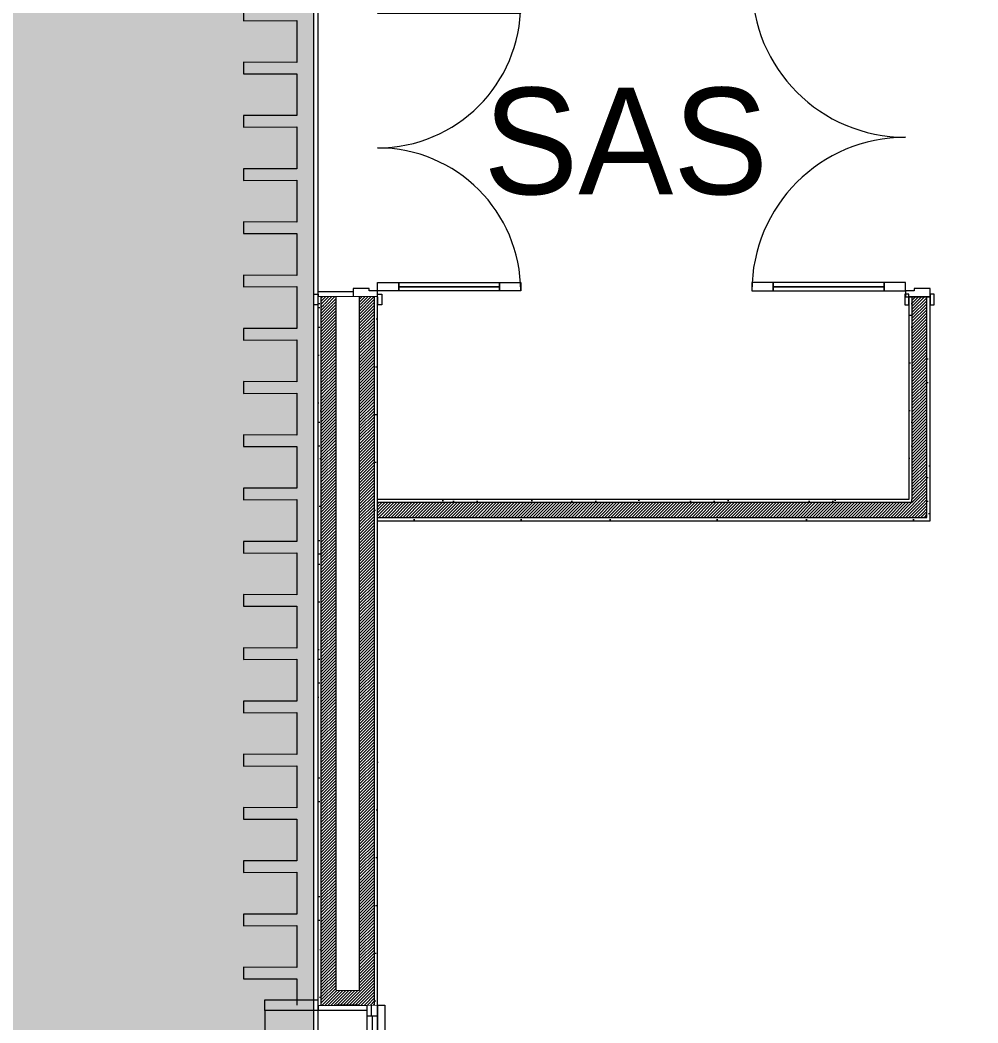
# Model space of a CAD drawing. Header units: millimetres. Extents: x 141848 to 1648660, y -821378 to -151356.
# Drawn here: x 217826 to 222326, y -224662 to -219952 of the extents above; entities that cross this region are included whole.
import ezdxf

# ---------------------------------------------------------------- set-up
doc = ezdxf.new("R2010")
doc.units = ezdxf.units.MM
doc.header["$MEASUREMENT"] = 0
doc.linetypes.add('Traits', pattern=[282.222223, 141.111112, -141.111112])
doc.linetypes.add('Wipeout_Contour', pattern=[1000, 0, -1000])
for name, color, linetype in [('Fenêtres ARCHICAD', 7, 'Continuous'), ('Hachure', 7, 'Continuous'), ('Nouveau_0', 7, 'Continuous'), ('Portes ARCHICAD', 7, 'Continuous'), ('Sols_ Dalles', 7, 'Continuous'), ('Structure - Murs extérieurs', 7, 'Continuous')]:
    doc.layers.add(name, color=color, linetype=linetype)
doc.styles.add('STYLE_GENERE_1', font='')
doc.styles.get('STYLE_GENERE_1').set_extended_font_data('Agency FB')
pattern_1 = [(45, (0, 175), (-55.684659, 55.684659), [0, -52.5, 0, -78.75]), (110, (175, 175), (74.000794, 26.934086), [0, -38.5, 0, -66.5])]
pattern_2 = [(45, (0, 0), (-7.0710678, 7.0710678), [])]
pattern_3 = [(45, (0, 0), (-7.0710678, 7.0710678), [])]
pattern_4 = [(45, (0, 175), (-55.68466, 55.68466), [0, -52.5, 0, -78.75]), (110, (175, 175), (74.000794, 26.934086), [0, -38.5, 0, -66.5])]

# ---------------------------------------------------------------- blocks, each defined once
blk = doc.blocks.new('Mur_117_1', base_point=(219505.5, -232288.4))
at = {"color": 254, "linetype": 'Wipeout_Contour', "lineweight": 0, "ltscale": 963786.507259}
blk.add_wipeout([(222000.8, -232203.4), (222015.8, -232218.4), (222015.8, -232203.4)], dxfattribs=at).dxf.layer = 'Structure - Murs extérieurs'
at = {"color": 254, "linetype": 'Wipeout_Contour', "lineweight": 0, "ltscale": 964147.040901}
blk.add_wipeout([(222085.8, -232288.4), (222100.8, -232303.4), (222100.8, -232288.4)], dxfattribs=at).dxf.layer = 'Structure - Murs extérieurs'
at = {"layer": 'Structure - Murs extérieurs', "linetype": 'Continuous', "lineweight": 5, "true_color": 0x5f5f5f}
h = blk.add_hatch(dxfattribs=at)
h.set_pattern_fill('Enduit_0001', color=251, style=0, pattern_type=2)
h.set_pattern_definition(pattern_1)
h.paths.add_polyline_path([(222000.8, -232203.4), (222015.8, -232218.4), (222015.8, -232203.4)])
h = blk.add_hatch(dxfattribs=at)
h.set_pattern_fill('Enduit_0001', color=251, style=0, pattern_type=2)
h.set_pattern_definition(pattern_1)
h.paths.add_polyline_path([(222085.8, -232288.4), (222100.8, -232303.4), (222100.8, -232288.4)])
at = {"color": 254, "linetype": 'Wipeout_Contour', "lineweight": 0, "ltscale": 963965.904623}
blk.add_wipeout([(222015.8, -232218.4), (222085.8, -232288.4), (222085.8, -232218.4)], dxfattribs=at).dxf.layer = 'Structure - Murs extérieurs'
at = {"layer": 'Structure - Murs extérieurs', "linetype": 'Continuous', "lineweight": 5, "true_color": 0x5f5f5f}
h = blk.add_hatch(dxfattribs=at)
h.set_pattern_fill('Briques_terre_cuite__int_97', color=251, style=0, pattern_type=2)
h.set_pattern_definition(pattern_2)
h.paths.add_polyline_path([(222015.8, -232218.4), (222085.8, -232288.4), (222085.8, -232218.4)])
at = {"color": 254, "linetype": 'Wipeout_Contour', "lineweight": 0, "ltscale": 1281590.749100585}
blk.add_wipeout([(222000.8, -232203.4), (219505.5, -232203.4), (219505.5, -232218.4), (222000.8, -232218.4)], dxfattribs=at).dxf.layer = 'Structure - Murs extérieurs'
at = {"color": 254, "linetype": 'Wipeout_Contour', "lineweight": 0, "ltscale": 1281954.655878446}
blk.add_wipeout([(222085.8, -232288.4), (219505.5, -232288.4), (219505.5, -232303.4), (222085.8, -232303.4)], dxfattribs=at).dxf.layer = 'Structure - Murs extérieurs'
at = {"layer": 'Structure - Murs extérieurs', "linetype": 'Continuous', "lineweight": 5, "true_color": 0x5f5f5f}
h = blk.add_hatch(dxfattribs=at)
h.set_pattern_fill('Enduit_0001', color=251, style=0, pattern_type=2)
h.set_pattern_definition(pattern_1)
h.paths.add_polyline_path([(222000.8, -232203.4), (219505.5, -232203.4), (219505.5, -232218.4), (222000.8, -232218.4)])
h = blk.add_hatch(dxfattribs=at)
h.set_pattern_fill('Enduit_0001', color=251, style=0, pattern_type=2)
h.set_pattern_definition(pattern_1)
h.paths.add_polyline_path([(222085.8, -232288.4), (219505.5, -232288.4), (219505.5, -232303.4), (222085.8, -232303.4)])
at = {"color": 254, "linetype": 'Wipeout_Contour', "lineweight": 0, "ltscale": 963788.397482}
blk.add_wipeout([(222000.8, -232218.4), (222015.8, -232218.4), (222000.8, -232203.4)], dxfattribs=at).dxf.layer = 'Structure - Murs extérieurs'
at = {"color": 254, "linetype": 'Wipeout_Contour', "lineweight": 0, "ltscale": 964148.930947}
blk.add_wipeout([(222085.8, -232303.4), (222100.8, -232303.4), (222085.8, -232288.4)], dxfattribs=at).dxf.layer = 'Structure - Murs extérieurs'
at = {"layer": 'Structure - Murs extérieurs', "linetype": 'Continuous', "lineweight": 5, "true_color": 0x5f5f5f}
h = blk.add_hatch(dxfattribs=at)
h.set_pattern_fill('Enduit_0001', color=251, style=0, pattern_type=2)
h.set_pattern_definition(pattern_1)
h.paths.add_polyline_path([(222000.8, -232218.4), (222015.8, -232218.4), (222000.8, -232203.4)])
h = blk.add_hatch(dxfattribs=at)
h.set_pattern_fill('Enduit_0001', color=251, style=0, pattern_type=2)
h.set_pattern_definition(pattern_1)
h.paths.add_polyline_path([(222085.8, -232303.4), (222100.8, -232303.4), (222085.8, -232288.4)])
at = {"color": 254, "linetype": 'Wipeout_Contour', "lineweight": 0, "ltscale": 1281734.697328924}
blk.add_wipeout([(222015.8, -232218.4), (219505.5, -232218.4), (219505.5, -232288.4), (222015.8, -232288.4)], dxfattribs=at).dxf.layer = 'Structure - Murs extérieurs'
at = {"layer": 'Structure - Murs extérieurs', "linetype": 'Continuous', "lineweight": 5, "true_color": 0x5f5f5f}
h = blk.add_hatch(dxfattribs=at)
h.set_pattern_fill('Briques_terre_cuite__int_97', color=251, style=0, pattern_type=2)
h.set_pattern_definition(pattern_2)
h.paths.add_polyline_path([(222015.8, -232218.4), (219505.5, -232218.4), (219505.5, -232288.4), (222015.8, -232288.4)])
at = {"color": 254, "linetype": 'Wipeout_Contour', "lineweight": 0, "ltscale": 963969.541108}
blk.add_wipeout([(222015.8, -232288.4), (222085.8, -232288.4), (222015.8, -232218.4)], dxfattribs=at).dxf.layer = 'Structure - Murs extérieurs'
at = {"layer": 'Structure - Murs extérieurs', "linetype": 'Continuous', "lineweight": 5, "true_color": 0x5f5f5f}
h = blk.add_hatch(dxfattribs=at)
h.set_pattern_fill('Briques_terre_cuite__int_97', color=251, style=0, pattern_type=2)
h.set_pattern_definition(pattern_2)
h.paths.add_polyline_path([(222015.8, -232288.4), (222085.8, -232288.4), (222015.8, -232218.4)])
at = {"layer": 'Structure - Murs extérieurs', "color": 7, "linetype": 'Continuous', "lineweight": 5}
for p, q in [((222015.8, -232218.4), (219505.5, -232218.4)), ((222015.8, -232218.4), (222015.8, -232203.4)), ((222085.8, -232288.4), (222085.8, -232218.4)), ((219505.5, -232288.4), (222015.8, -232288.4)), ((222015.8, -232288.4), (222085.8, -232288.4))]:
    blk.add_line(p, q, dxfattribs=at)
at = {"layer": 'Structure - Murs extérieurs', "color": 7, "linetype": 'Continuous', "lineweight": 5, "flags": 128}
for points in [[(222000.8, -232203.4), (219505.5, -232203.4)], [(219505.5, -232303.4), (222100.8, -232303.4)], [(222100.8, -232303.4), (222100.8, -232288.4)]]:
    blk.add_lwpolyline(points, dxfattribs=at)
blk = doc.blocks.new('Porte double 25_6')
at = {"layer": 'Portes ARCHICAD', "color": 7, "linetype": 'Continuous', "lineweight": 5}
for p, q in [((-722, 722), (-722, 622)), ((-682, 722), (-722, 722)), ((-682, 622), (-682, 722)), ((682, 622), (682, 722)), ((682, 722), (722, 722)), ((722, 722), (722, 622)), ((-722, 622), (-682, 622)), ((-702, 622), (-702, 100)), ((722, 622), (682, 622)), ((702, 622), (702, 100)), ((-682, 100), (-722, 100)), ((-722, 100), (-722, 0)), ((-682, 0), (-682, 100)), ((682, 0), (682, 100)), ((682, 100), (722, 100)), ((722, 100), (722, 0)), ((-737, 4), (-787, 4)), ((-787, 4), (-787, -15)), ((-722, 0), (-750, 0)), ((-750, 0), (-750, -115)), ((-737, -15), (-737, 4)), ((-722, -40), (-722, 0)), ((-722, 0), (-682, 0)), ((722, 0), (682, 0)), ((750, 0), (722, 0)), ((722, 0), (722, -40)), ((787, 4), (737, 4)), ((737, 4), (737, -15)), ((750, -115), (750, 0)), ((787, -15), (787, 4)), ((-787, -15), (-737, -15)), ((-750, -15), (-787, -15)), ((-750, -15), (-787, -15)), ((-750, -30), (-750, -15)), ((-750, -30), (-750, -15)), ((-750, -100), (-750, -30)), ((-750, -100), (-750, -30)), ((-710, -40), (-722, -40)), ((-710, -115), (-710, -40)), ((722, -40), (710, -40)), ((710, -40), (710, -115)), ((737, -15), (787, -15)), ((750, -30), (750, -15)), ((750, -30), (750, -15)), ((750, -15), (787, -15)), ((750, -15), (787, -15)), ((750, -100), (750, -30)), ((750, -100), (750, -30)), ((-737, -115), (-787, -115)), ((-787, -115), (-787, -134)), ((-750, -115), (-787, -115)), ((-750, -115), (-787, -115)), ((-787, -134), (-737, -134)), ((-750, -115), (-750, -100)), ((-750, -115), (-750, -100)), ((-750, -115), (-710, -115)), ((-737, -134), (-737, -115)), ((710, -115), (750, -115)), ((787, -115), (737, -115)), ((737, -115), (737, -134)), ((737, -134), (787, -134)), ((750, -115), (750, -100)), ((750, -115), (750, -100)), ((750, -115), (787, -115)), ((750, -115), (787, -115)), ((787, -134), (787, -115))]:
    blk.add_line(p, q, dxfattribs=at)
at = {"layer": 'Portes ARCHICAD', "color": 7, "linetype": 'Continuous', "lineweight": 5, "flags": 128}
for points in [[(-722, 622), (-722, 100), (-702, 100), (-702, 622)], [(-702, 622), (-702, 100), (-682, 100), (-682, 622)], [(702, 622), (702, 100), (682, 100), (682, 622)], [(722, 622), (722, 100), (702, 100), (702, 622)]]:
    blk.add_lwpolyline(points, close=True, dxfattribs=at)
at = {"layer": 'Portes ARCHICAD', "color": 7, "linetype": 'Continuous', "lineweight": 5}
for centre, start, end in [((-722, 0), 0, 90), ((722, 0), 90, 180)]:
    blk.add_arc(centre, 722, start, end, dxfattribs=at)
blk = doc.blocks.new('Mur_118_1', base_point=(222085.8, -232288.4))
at = {"color": 254, "linetype": 'Wipeout_Contour', "lineweight": 0, "ltscale": 1276708.667819422}
blk.add_wipeout([(222085.8, -229752.4), (222100.8, -229752.4), (222100.8, -228716.8), (222085.8, -228716.8)], dxfattribs=at).dxf.layer = 'Structure - Murs extérieurs'
at = {"color": 254, "linetype": 'Wipeout_Contour', "lineweight": 0, "ltscale": 1276594.102988949}
blk.add_wipeout([(222000.8, -228801.8), (222000.8, -229752.4), (222015.8, -229752.4), (222015.8, -228801.8)], dxfattribs=at).dxf.layer = 'Structure - Murs extérieurs'
at = {"color": 254, "linetype": 'Wipeout_Contour', "lineweight": 0, "ltscale": 1283654.887754297}
blk.add_wipeout([(222000.8, -232203.4), (222015.8, -232203.4), (222015.8, -231252.4), (222000.8, -231252.4)], dxfattribs=at).dxf.layer = 'Structure - Murs extérieurs'
at = {"color": 254, "linetype": 'Wipeout_Contour', "lineweight": 0, "ltscale": 1284012.987495647}
blk.add_wipeout([(222085.8, -231252.4), (222085.8, -232288.4), (222100.8, -232288.4), (222100.8, -231252.4)], dxfattribs=at).dxf.layer = 'Structure - Murs extérieurs'
at = {"layer": 'Structure - Murs extérieurs', "linetype": 'Continuous', "lineweight": 5, "true_color": 0x5f5f5f}
h = blk.add_hatch(dxfattribs=at)
h.set_pattern_fill('Enduit_0001', color=251, style=0, pattern_type=2)
h.set_pattern_definition(pattern_1)
h.paths.add_polyline_path([(222085.8, -229752.4), (222100.8, -229752.4), (222100.8, -228716.8), (222085.8, -228716.8)])
h = blk.add_hatch(dxfattribs=at)
h.set_pattern_fill('Enduit_0001', color=251, style=0, pattern_type=2)
h.set_pattern_definition(pattern_1)
h.paths.add_polyline_path([(222000.8, -228801.8), (222000.8, -229752.4), (222015.8, -229752.4), (222015.8, -228801.8)])
h = blk.add_hatch(dxfattribs=at)
h.set_pattern_fill('Enduit_0001', color=251, style=0, pattern_type=2)
h.set_pattern_definition(pattern_1)
h.paths.add_polyline_path([(222000.8, -232203.4), (222015.8, -232203.4), (222015.8, -231252.4), (222000.8, -231252.4)])
h = blk.add_hatch(dxfattribs=at)
h.set_pattern_fill('Enduit_0001', color=251, style=0, pattern_type=2)
h.set_pattern_definition(pattern_1)
h.paths.add_polyline_path([(222085.8, -231252.4), (222085.8, -232288.4), (222100.8, -232288.4), (222100.8, -231252.4)])
at = {"color": 254, "linetype": 'Wipeout_Contour', "lineweight": 0, "ltscale": 1276690.841349543}
blk.add_wipeout([(222015.8, -229752.4), (222085.8, -229752.4), (222085.8, -228786.8), (222015.8, -228786.8)], dxfattribs=at).dxf.layer = 'Structure - Murs extérieurs'
at = {"color": 254, "linetype": 'Wipeout_Contour', "lineweight": 0, "ltscale": 1283794.185990134}
blk.add_wipeout([(222015.8, -231252.4), (222015.8, -232218.4), (222085.8, -232218.4), (222085.8, -231252.4)], dxfattribs=at).dxf.layer = 'Structure - Murs extérieurs'
at = {"layer": 'Structure - Murs extérieurs', "linetype": 'Continuous', "lineweight": 5, "true_color": 0x5f5f5f}
h = blk.add_hatch(dxfattribs=at)
h.set_pattern_fill('Briques_terre_cuite__int_97', color=251, style=0, pattern_type=2)
h.set_pattern_definition(pattern_2)
h.paths.add_polyline_path([(222015.8, -229752.4), (222085.8, -229752.4), (222085.8, -228786.8), (222015.8, -228786.8)])
h = blk.add_hatch(dxfattribs=at)
h.set_pattern_fill('Briques_terre_cuite__int_97', color=251, style=0, pattern_type=2)
h.set_pattern_definition(pattern_2)
h.paths.add_polyline_path([(222015.8, -231252.4), (222015.8, -232218.4), (222085.8, -232218.4), (222085.8, -231252.4)])
at = {"layer": 'Structure - Murs extérieurs', "color": 7, "linetype": 'Continuous', "lineweight": 5}
for p, q in [((222085.8, -228786.8), (222085.8, -228716.8)), ((222015.8, -228801.8), (222015.8, -228786.8)), ((222085.8, -229752.4), (222085.8, -228786.8)), ((222015.8, -228801.8), (222015.8, -229752.4)), ((222000.8, -229752.4), (222000.8, -229715.4)), ((222100.8, -229752.4), (222100.8, -229715.4)), ((222015.8, -229752.4), (222000.8, -229752.4)), ((222085.8, -229752.4), (222015.8, -229752.4)), ((222100.8, -229752.4), (222085.8, -229752.4)), ((222000.8, -231252.4), (222000.8, -231289.4)), ((222015.8, -231252.4), (222000.8, -231252.4)), ((222015.8, -231252.4), (222015.8, -232203.4)), ((222085.8, -231252.4), (222015.8, -231252.4)), ((222085.8, -232218.4), (222085.8, -231252.4)), ((222100.8, -231252.4), (222085.8, -231252.4)), ((222100.8, -231252.4), (222100.8, -231289.4)), ((222015.8, -232218.4), (222015.8, -232203.4)), ((222085.8, -232288.4), (222085.8, -232218.4))]:
    blk.add_line(p, q, dxfattribs=at)
at = {"layer": 'Structure - Murs extérieurs', "color": 7, "linetype": 'Continuous', "lineweight": 5, "flags": 128}
for points in [[(222100.8, -229752.4), (222100.8, -228716.8)], [(222000.8, -228801.8), (222000.8, -229752.4)], [(222000.8, -231252.4), (222000.8, -232203.4)], [(222100.8, -232288.4), (222100.8, -231252.4)]]:
    blk.add_lwpolyline(points, dxfattribs=at)
at = {"layer": 'Portes ARCHICAD', "color": 7, "linetype": 'Continuous', "lineweight": 5, "zscale": 1000, "rotation": 90}
blk.add_blockref('Porte double 25_6', (221985.8, -230502.4), dxfattribs=at)
blk = doc.blocks.new('Tôle profilée 25')
at = {"color": 7, "linetype": 'Continuous', "lineweight": 5}
for p, q in [((0, 8347.3), (0, 8176.5)), ((-250, 8177.5), (-250, 8150)), ((0, 8176.5), (-250, 8177.5)), ((-250, 8150), (-250, 8122.5)), ((-250, 8122.5), (0, 8123.5)), ((0, 8123.5), (0, 7926.5)), ((-250, 7927.5), (-250, 7900)), ((0, 7926.5), (-250, 7927.5)), ((-250, 7900), (-250, 7872.5)), ((-250, 7872.5), (0, 7873.5)), ((0, 7873.5), (0, 7676.5)), ((-250, 7677.5), (-250, 7650)), ((0, 7676.5), (-250, 7677.5)), ((-250, 7650), (-250, 7622.5)), ((-250, 7622.5), (0, 7623.5)), ((0, 7623.5), (0, 7426.5)), ((-250, 7427.5), (-250, 7400)), ((0, 7426.5), (-250, 7427.5)), ((-250, 7400), (-250, 7372.5)), ((-250, 7372.5), (0, 7373.5)), ((0, 7373.5), (0, 7176.5)), ((-250, 7177.5), (-250, 7150)), ((0, 7176.5), (-250, 7177.5)), ((-250, 7150), (-250, 7122.5)), ((-250, 7122.5), (0, 7123.5)), ((0, 7123.5), (0, 6926.5)), ((-250, 6927.5), (-250, 6900)), ((0, 6926.5), (-250, 6927.5)), ((-250, 6900), (-250, 6872.5)), ((-250, 6872.5), (0, 6873.5)), ((0, 6873.5), (0, 6676.5)), ((-250, 6677.5), (-250, 6650)), ((0, 6676.5), (-250, 6677.5)), ((-250, 6650), (-250, 6622.5)), ((-250, 6622.5), (0, 6623.5)), ((0, 6623.5), (0, 6426.5)), ((-250, 6427.5), (-250, 6400)), ((0, 6426.5), (-250, 6427.5)), ((-250, 6400), (-250, 6372.5)), ((-250, 6372.5), (0, 6373.5)), ((0, 6373.5), (0, 6176.5)), ((-250, 6177.5), (-250, 6150)), ((0, 6176.5), (-250, 6177.5)), ((-250, 6150), (-250, 6122.5)), ((-250, 6122.5), (0, 6123.5)), ((0, 6123.5), (0, 5926.5)), ((-250, 5927.5), (-250, 5900)), ((0, 5926.5), (-250, 5927.5)), ((-250, 5900), (-250, 5872.5)), ((-250, 5872.5), (0, 5873.5)), ((0, 5873.5), (0, 5676.5)), ((-250, 5677.5), (-250, 5650)), ((0, 5676.5), (-250, 5677.5)), ((-250, 5650), (-250, 5622.5)), ((-250, 5622.5), (0, 5623.5)), ((0, 5623.5), (0, 5426.5)), ((-250, 5427.5), (-250, 5400)), ((0, 5426.5), (-250, 5427.5)), ((-250, 5400), (-250, 5372.5)), ((-250, 5372.5), (0, 5373.5)), ((0, 5373.5), (0, 5176.5)), ((-250, 5177.5), (-250, 5150)), ((0, 5176.5), (-250, 5177.5)), ((-250, 5150), (-250, 5122.5)), ((-250, 5122.5), (0, 5123.5)), ((0, 5123.5), (0, 4926.5)), ((-250, 4927.5), (-250, 4900)), ((0, 4926.5), (-250, 4927.5)), ((-250, 4900), (-250, 4872.5)), ((-250, 4872.5), (0, 4873.5)), ((0, 4873.5), (0, 4676.5)), ((-250, 4677.5), (-250, 4650)), ((0, 4676.5), (-250, 4677.5)), ((-250, 4650), (-250, 4622.5)), ((-250, 4622.5), (0, 4623.5)), ((0, 4623.5), (0, 4426.5)), ((-250, 4427.5), (-250, 4400)), ((0, 4426.5), (-250, 4427.5)), ((-250, 4400), (-250, 4372.5)), ((-250, 4372.5), (0, 4373.5)), ((0, 4373.5), (0, 4176.5)), ((-250, 4177.5), (-250, 4150)), ((0, 4176.5), (-250, 4177.5)), ((-250, 4150), (-250, 4122.5)), ((-250, 4122.5), (0, 4123.5)), ((0, 4123.5), (0, 3926.5)), ((-250, 3927.5), (-250, 3900)), ((0, 3926.5), (-250, 3927.5)), ((-250, 3900), (-250, 3872.5)), ((-250, 3872.5), (0, 3873.5)), ((0, 3873.5), (0, 3676.5)), ((-250, 3677.5), (-250, 3650)), ((0, 3676.5), (-250, 3677.5)), ((-250, 3650), (-250, 3622.5)), ((-250, 3622.5), (0, 3623.5)), ((0, 3623.5), (0, 3426.5)), ((-250, 3427.5), (-250, 3400)), ((0, 3426.5), (-250, 3427.5)), ((-250, 3400), (-250, 3372.5)), ((-250, 3372.5), (0, 3373.5)), ((0, 3373.5), (0, 3176.5)), ((-250, 3177.5), (-250, 3150)), ((0, 3176.5), (-250, 3177.5)), ((-250, 3150), (-250, 3122.5)), ((-250, 3122.5), (0, 3123.5)), ((0, 3123.5), (0, 2926.5)), ((-250, 2927.5), (-250, 2900)), ((0, 2926.5), (-250, 2927.5)), ((-250, 2900), (-250, 2872.5)), ((-250, 2872.5), (0, 2873.5)), ((0, 2873.5), (0, 2676.5)), ((-250, 2677.5), (-250, 2650)), ((0, 2676.5), (-250, 2677.5)), ((-250, 2650), (-250, 2622.5)), ((-250, 2622.5), (0, 2623.5)), ((0, 2623.5), (0, 2426.5)), ((-250, 2427.5), (-250, 2400)), ((0, 2426.5), (-250, 2427.5)), ((-250, 2400), (-250, 2372.5)), ((-250, 2372.5), (0, 2373.5)), ((0, 2373.5), (0, 2176.5)), ((-250, 2177.5), (-250, 2150)), ((0, 2176.5), (-250, 2177.5)), ((-250, 2150), (-250, 2122.5)), ((-250, 2122.5), (0, 2123.5)), ((0, 2123.5), (0, 1926.5)), ((-250, 1927.5), (-250, 1900)), ((0, 1926.5), (-250, 1927.5)), ((-250, 1900), (-250, 1872.5)), ((-250, 1872.5), (0, 1873.5)), ((0, 1873.5), (0, 1676.5)), ((-250, 1677.5), (-250, 1650)), ((0, 1676.5), (-250, 1677.5)), ((-250, 1650), (-250, 1622.5)), ((-250, 1622.5), (0, 1623.5)), ((0, 1623.5), (0, 1426.5)), ((-250, 1427.5), (-250, 1400)), ((0, 1426.5), (-250, 1427.5)), ((-250, 1400), (-250, 1372.5)), ((-250, 1372.5), (0, 1373.5)), ((0, 1373.5), (0, 1176.5)), ((-250, 1177.5), (-250, 1150)), ((0, 1176.5), (-250, 1177.5)), ((-250, 1150), (-250, 1122.5)), ((-250, 1122.5), (0, 1123.5)), ((0, 1123.5), (0, 926.5)), ((-250, 927.5), (-250, 900)), ((0, 926.5), (-250, 927.5)), ((-250, 900), (-250, 872.5)), ((-250, 872.5), (0, 873.5)), ((0, 873.5), (0, 676.5)), ((-250, 677.5), (-250, 650)), ((0, 676.5), (-250, 677.5)), ((-250, 650), (-250, 622.5)), ((-250, 622.5), (0, 623.5)), ((0, 623.5), (0, 426.5)), ((-250, 427.5), (-250, 400)), ((0, 426.5), (-250, 427.5)), ((-250, 400), (-250, 372.5)), ((-250, 372.5), (0, 373.5)), ((0, 373.5), (0, 176.5)), ((-250, 177.5), (-250, 150)), ((0, 176.5), (-250, 177.5)), ((-250, 150), (-250, 122.5)), ((-250, 122.5), (0, 123.5)), ((0, 123.5), (0, 0))]:
    blk.add_line(p, q, dxfattribs=at)
blk = doc.blocks.new('Fenêtre 25_2')
at = {"layer": 'Fenêtres ARCHICAD', "color": 7, "linetype": 'Continuous', "lineweight": 5}
for p, q in [((-775, 480), (-825, 480)), ((-825, 480), (-825, 230)), ((-775, 480), (775, 480)), ((-775, 230), (-775, 480)), ((825, 480), (775, 480)), ((775, 480), (775, 230)), ((825, 230), (825, 480)), ((-825, 230), (-775, 230)), ((-825, 230), (-800, 230)), ((-825, 230), (-800, 230)), ((-775, 230), (-800, 230)), ((-800, 230), (-800, 0)), ((-800, 215), (-800, 230)), ((-800, 215), (-800, 230)), ((-800, 145), (-800, 215)), ((-800, 145), (-800, 215)), ((-800, 145), (-800, 215)), ((-800, 145), (-800, 215)), ((-775, 0), (-775, 230)), ((800, 230), (775, 230)), ((775, 230), (775, 0)), ((775, 230), (825, 230)), ((800, 0), (800, 230)), ((800, 215), (800, 230)), ((800, 215), (800, 230)), ((800, 230), (825, 230)), ((800, 230), (825, 230)), ((800, 145), (800, 215)), ((800, 145), (800, 215)), ((800, 145), (800, 215)), ((800, 145), (800, 215)), ((-800, 35), (-800, 145)), ((-800, 35), (-800, 145)), ((-800, 35), (-800, 145)), ((-800, 35), (-800, 145)), ((800, 35), (800, 145)), ((800, 35), (800, 145)), ((800, 35), (800, 145)), ((800, 35), (800, 145)), ((-800, 0), (-800, 35)), ((-800, 0), (-800, 35)), ((-800, 0), (-775, 0)), ((-800, -35), (-800, 0)), ((-800, -35), (-800, 0)), ((775, 0), (800, 0)), ((800, 0), (800, 35)), ((800, 0), (800, 35)), ((800, -35), (800, 0)), ((800, -35), (800, 0)), ((-800, -20), (800, -20)), ((-800, -50), (-800, -35)), ((-800, -50), (-800, -35)), ((800, -50), (800, -35)), ((800, -50), (800, -35)), ((-800, -50), (-800, -83.3)), ((-800, -83.3), (800, -83.3)), ((800, -83.3), (800, -50))]:
    blk.add_line(p, q, dxfattribs=at)
at = {"layer": 'Fenêtres ARCHICAD', "color": 7, "linetype": 'Traits', "lineweight": 5}
blk.add_line((-800, -50), (800, -50), dxfattribs=at)
at = {"color": 254, "linetype": 'Wipeout_Contour', "lineweight": 0, "ltscale": 3003.33026}
blk.add_wipeout([(-750, 0), (-750, -50), (750, -50), (750, 0)], dxfattribs=at).dxf.layer = 'Fenêtres ARCHICAD'
at = {"layer": 'Fenêtres ARCHICAD', "color": 7, "linetype": 'Continuous', "lineweight": 5}
for p, q in [((-800, 0), (-750, 0)), ((-750, 0), (-750, -50)), ((-750, 0), (750, 0)), ((750, -50), (750, 0)), ((750, 0), (800, 0)), ((-750, -25), (750, -25)), ((-750, -50), (-800, -50)), ((750, -50), (-750, -50)), ((800, -50), (750, -50))]:
    blk.add_line(p, q, dxfattribs=at)
blk = doc.blocks.new('Porte double 25')
at = {"layer": 'Portes ARCHICAD', "color": 7, "linetype": 'Continuous', "lineweight": 5}
for p, q in [((-672, 672), (-672, 572)), ((-632, 672), (-672, 672)), ((-632, 572), (-632, 672)), ((632, 572), (632, 672)), ((632, 672), (672, 672)), ((672, 672), (672, 572)), ((-672, 572), (-632, 572)), ((-652, 572), (-652, 100)), ((672, 572), (632, 572)), ((652, 572), (652, 100)), ((-632, 100), (-672, 100)), ((-672, 100), (-672, 0)), ((-632, 0), (-632, 100)), ((632, 0), (632, 100)), ((632, 100), (672, 100)), ((672, 100), (672, 0)), ((-737, 0), (-737, 19)), ((-737, 19), (-687, 19)), ((-687, 0), (-737, 0)), ((-700, 0), (-737, 0)), ((-700, 0), (-737, 0)), ((-672, 0), (-700, 0)), ((-700, 0), (-700, -115)), ((-700, 0), (-700, -15)), ((-700, 0), (-700, -15)), ((-687, 19), (-687, 0)), ((-672, -40), (-672, 0)), ((-672, 0), (-632, 0)), ((672, 0), (632, 0)), ((700, 0), (672, 0)), ((672, 0), (672, -40)), ((687, 19), (737, 19)), ((687, 0), (687, 19)), ((737, 0), (687, 0)), ((700, -115), (700, 0)), ((700, 0), (700, -15)), ((700, 0), (700, -15)), ((700, 0), (737, 0)), ((700, 0), (737, 0)), ((737, 19), (737, 0)), ((-700, -15), (-700, -85)), ((-700, -15), (-700, -85)), ((-660, -40), (-672, -40)), ((-660, -115), (-660, -40)), ((672, -40), (660, -40)), ((660, -40), (660, -115)), ((700, -15), (700, -85)), ((700, -15), (700, -85)), ((-700, -85), (-700, -115)), ((-700, -85), (-700, -115)), ((700, -85), (700, -115)), ((700, -85), (700, -115)), ((-700, -280), (-700, -115)), ((-700, -115), (-675, -115)), ((-700, -115), (-660, -115)), ((-700, -115), (-700, -195)), ((-700, -115), (-700, -195)), ((-675, -115), (-675, -280)), ((660, -115), (700, -115)), ((675, -280), (675, -115)), ((675, -115), (700, -115)), ((700, -115), (700, -280)), ((700, -115), (700, -195)), ((700, -115), (700, -195)), ((-700, -195), (-700, -265)), ((-700, -195), (-700, -265)), ((700, -195), (700, -265)), ((700, -195), (700, -265)), ((-737, -299), (-737, -280)), ((-737, -280), (-687, -280)), ((-700, -280), (-737, -280)), ((-700, -280), (-737, -280)), ((-700, -265), (-700, -280)), ((-700, -265), (-700, -280)), ((-675, -280), (-700, -280)), ((-687, -280), (-687, -299)), ((700, -280), (675, -280)), ((687, -280), (737, -280)), ((687, -299), (687, -280)), ((700, -265), (700, -280)), ((700, -265), (700, -280)), ((700, -280), (737, -280)), ((700, -280), (737, -280)), ((737, -280), (737, -299)), ((-687, -299), (-737, -299)), ((737, -299), (687, -299))]:
    blk.add_line(p, q, dxfattribs=at)
at = {"layer": 'Portes ARCHICAD', "color": 7, "linetype": 'Continuous', "lineweight": 5, "flags": 128}
for points in [[(-672, 572), (-672, 100), (-652, 100), (-652, 572)], [(-652, 572), (-652, 100), (-632, 100), (-632, 572)], [(652, 572), (652, 100), (632, 100), (632, 572)], [(672, 572), (672, 100), (652, 100), (652, 572)]]:
    blk.add_lwpolyline(points, close=True, dxfattribs=at)
at = {"layer": 'Portes ARCHICAD', "color": 7, "linetype": 'Continuous', "lineweight": 5}
for centre, start, end in [((-672, 0), 0, 90), ((672, 0), 90, 180)]:
    blk.add_arc(centre, 672, start, end, dxfattribs=at)

msp = doc.modelspace()

# ---------------------------------------------------------------- hatches: boundary and pattern name
at = {"linetype": 'Continuous', "lineweight": 0, "true_color": 0x6f6f6f}
h = msp.add_hatch(color=8, dxfattribs=at)
h.paths.add_polyline_path([(141848.442, -295062.571), (269220.821, -293826.868), (269220.821, -270902.734), (268763.049, -270902.734), (254213.6, -271040.575), (254213.6, -163437.635), (153156.2, -163437.635), (153156.2, -271040.575), (153182.962, -271040.57), (153183.146, -272000.514, -0.40942736), (149183.681, -275935.042), (141848.442, -275935.042)])
h.paths.add_polyline_path([(158435.584, -260639.953), (155145.584, -260639.953), (155145.584, -248364.953), (155145.584, -243089.974), (155145.584, -242189.974), (158435.584, -242189.974)], flags=0)
h.paths.add_polyline_path([(161503.433, -171995.57), (161503.433, -193810.571), (161503.433, -230015.57), (161503.433, -260810.571), (196775.042, -260810.571), (196775.042, -222495.57), (186955.542, -222495.57), (186955.542, -218295.57), (196754.55, -218295.57), (196754.55, -208495.57), (196754.55, -204495.57), (193355.542, -204495.57), (193355.542, -195161.535), (195576.034, -195161.535), (195576.034, -189810.571), (217850.068, -189810.571), (217850.068, -262266.885), (245610.045, -262266.885), (245610.045, -253395.571), (245626.034, -253395.571), (246426.034, -253395.571), (247826.034, -253395.571), (247826.034, -248005.571), (247826.034, -246605.571), (245626.034, -246605.571), (245610.045, -246605.571), (245610.045, -171995.57), (212806.28, -171995.57)], flags=0)
h.paths.add_polyline_path([(162737.042, -269433.913, -0.09031866), (162858.773, -268727.623, -0.20144873), (163912.639, -267592.74, -0.10421145), (164718.006, -267415.055), (165317.979, -267409.371, -0.10404461), (166125.354, -267571.244, -0.23825546), (167284.257, -268953.318, -0.05518862), (167336.836, -269390.334), (167338.931, -269611.438), (167351.046, -270890.267), (167092.583, -271892.761, -0.26794919), (165370.083, -272909.124), (164770.11, -272914.808, -0.19371746), (163379.252, -272370.185, -0.07056876), (163028.663, -271931.262, -0.1316525), (162751.253, -270933.845)], flags=0)
h.paths.add_polyline_path([(175327.752, -275599.002, -0.4157911), (173316.986, -273599.031), (173316.986, -273452.052), (173330.488, -267377.824, -0.3805567), (175316.986, -265609.826), (175394.714, -265609.826), (175394.714, -270609.826), (190394.714, -270609.826), (190394.714, -265609.826), (195356.191, -265609.826, -0.41421356), (196856.191, -267109.826), (196856.191, -273660.699, -0.34550161), (195137.285, -275433.432)], flags=0)
h.paths.add_polyline_path([(205510.093, -271504.083, -0.13447393), (205230.948, -270484.937), (205230.948, -268984.937, -0.41421356), (207230.948, -266984.937), (207830.948, -266984.937, -0.41421356), (209830.948, -268984.937), (209830.948, -270484.937, -0.12882035), (209574.03, -271465.581, -0.27093629), (207830.948, -272484.937), (207230.948, -272484.937, -0.26498)], flags=0)
h.paths.add_polyline_path([(217862.687, -273329.325), (217869.949, -267730.336, -0.09856151), (218100.718, -266943.721), (218117.681, -266951.545, -0.258849), (219955.479, -265605.827), (219953.141, -265587.294), (220637.569, -265587.294), (220637.569, -265687.294), (220637.569, -270687.294), (250537.569, -270687.294), (250537.569, -265687.294), (252208.004, -265687.294), (254186.294, -265687.294), (254186.294, -267687.294), (254186.294, -271062.255, 0.00134576), (254186.323, -271073.021), (254197.209, -273095.233, -0.41421356), (252208.004, -275105.97), (243484.534, -275105.97, -0.00518896), (243431.438, -275116.103), (235447.992, -275196.191), (220071.012, -275253.24, -0.38655333), (217873.089, -273475.385, -0.02518922)], flags=0)
at = {"layer": 'Sols_ Dalles', "linetype": 'Continuous', "lineweight": 0, "true_color": 0x2e271c}
msp.add_hatch(color=250, dxfattribs=at).paths.add_polyline_path([(161503.433, -171995.57), (161503.433, -230015.57), (161503.433, -260810.571), (196775.042, -260810.571), (196775.042, -260795.571), (196775.042, -258649.982), (196775.042, -258010.558), (196775.042, -222495.57), (186955.542, -222495.57), (186955.542, -218295.57), (196754.55, -218295.57), (196754.55, -204495.57), (193355.542, -204495.57), (193355.542, -195161.535), (195576.034, -195161.535), (195576.034, -189810.571), (217805.542, -189810.571), (217805.542, -253395.57), (217805.542, -253415.571), (219205.542, -253415.571), (219205.542, -253395.57), (219205.542, -188410.571), (191955.542, -188410.571), (191955.542, -190035.076), (194140.476, -190023.061), (194160.967, -193749.52), (191976.034, -193761.535), (191955.542, -200380.57), (191955.542, -205895.57), (195354.55, -205895.57), (195354.55, -216895.57), (185555.542, -216895.57), (185555.542, -223895.57), (195354.55, -223895.57), (195354.55, -258649.982), (195354.55, -259410.571), (163990.222, -259410.571), (162860.681, -259410.571), (162860.681, -231415.57), (162860.681, -173395.57), (244226.034, -173395.57), (244226.034, -248005.571), (245626.034, -248005.571), (246426.034, -248005.571), (246426.034, -251817.03), (245610.045, -251817.03), (244211.034, -251817.03), (244211.034, -253395.571), (246426.034, -253395.571), (247826.034, -253395.571), (247826.034, -248005.571), (247826.034, -246605.571), (245626.034, -246605.571), (245626.034, -171995.57)])

# ---------------------------------------------------------------- linework, layer by layer
at = {"color": 7, "linetype": 'Continuous', "lineweight": 5}
for p, q in [((219240.542, -221252.418), (219225.542, -221252.418)), ((219310.542, -221252.418), (219240.542, -221252.418)), ((219390.542, -221252.418), (219310.542, -221252.418)), ((219420.542, -221252.418), (219390.542, -221252.418)), ((219490.542, -221252.418), (219420.542, -221252.418)), ((219505.542, -221252.418), (219490.542, -221252.418)), ((219490.542, -224577.556), (219455.542, -224577.556)), ((219505.542, -224577.556), (219490.542, -224577.556))]:
    msp.add_line(p, q, dxfattribs=at)
at = {"layer": 'Sols_ Dalles', "color": 250, "linetype": 'Continuous', "lineweight": 5, "true_color": 0x1f1f1f}
msp.add_lwpolyline([(219205.542, -253395.57), (219205.542, -188410.571), (191955.542, -188410.571), (191955.542, -200380.57), (191955.542, -205895.57), (195354.55, -205895.57), (195354.55, -216895.57), (185555.542, -216895.57), (185555.542, -223895.57), (195354.55, -223895.57), (195354.55, -258649.982)], dxfattribs=at)

# ---------------------------------------------------------------- block references
at = {"color": 7, "linetype": 'Continuous', "lineweight": 5, "zscale": 1000}
msp.add_blockref('Tôle profilée 25', (219125.542, -224577.556), dxfattribs=at)
at = {"layer": 'Portes ARCHICAD', "color": 7, "linetype": 'Continuous', "lineweight": 5, "zscale": 1000, "rotation": 270}
msp.add_blockref('Porte double 25', (219505.542, -220552.418), dxfattribs=at)

# ---------------------------------------------------------------- next in the draw order: block references
at = {"layer": 'Structure - Murs extérieurs', "color": 211, "lineweight": 5, "true_color": 0xfe55ff}
msp.add_blockref('Mur_117_1', (219505.542, -222288.387), dxfattribs=at)

# ---------------------------------------------------------------- next in the draw order: block references
msp.add_blockref('Mur_118_1', (222085.805, -222288.387), dxfattribs=at)

# ---------------------------------------------------------------- next in the draw order: linework, layer by layer
at = {"layer": 'Nouveau_0', "color": 7, "linetype": 'Continuous', "lineweight": 5}
msp.add_lwpolyline([(244226.034, -173395.57), (244226.034, -253395.57), (219226.034, -253395.57), (219226.034, -173395.57)], close=True, dxfattribs=at)

# ---------------------------------------------------------------- next in the draw order: texts
at = {"layer": 'Hachure', "color": 250, "linetype": 'Continuous', "lineweight": 5, "true_color": 0x1f1f1f, "insert": (220671.269, -220523.48), "char_height": 500, "attachment_point": 5, "style": 'STYLE_GENERE_1'}
msp.add_mtext('\\A1;{\\pqc;\\fAgency FB|b0|i0|c0|p34;SAS}', dxfattribs=at)

# ---------------------------------------------------------------- next in the draw order: wipeouts: each hides what was drawn before it
at = {"color": 254, "linetype": 'Wipeout_Contour', "lineweight": 0, "ltscale": 1279384.2632544}
msp.add_wipeout([(219225.542, -221289), (219240.542, -221289), (219240.542, -221252.418), (219225.542, -221252.418)], dxfattribs=at)
at = {"color": 254, "linetype": 'Wipeout_Contour', "lineweight": 0, "ltscale": 1280111.065148805}
msp.add_wipeout([(219490.542, -221289), (219505.542, -221289), (219505.542, -221252.418), (219490.542, -221252.418)], dxfattribs=at)
at = {"color": 254, "linetype": 'Wipeout_Contour', "lineweight": 0, "ltscale": 1255597.927274651}
msp.add_wipeout([(219310.542, -224507.556), (219240.542, -224577.556), (219420.542, -224577.556), (219420.542, -224507.556)], dxfattribs=at)

# ---------------------------------------------------------------- next in the draw order: hatches: boundary and pattern name
at = {"linetype": 'Continuous', "lineweight": 5, "true_color": 0x5f5f5f}
h = msp.add_hatch(dxfattribs=at)
h.set_pattern_fill('Enduit_0001', color=251, style=0, pattern_type=2)
h.set_pattern_definition(pattern_4)
h.paths.add_polyline_path([(219225.542, -221289), (219240.542, -221289), (219240.542, -221252.418), (219225.542, -221252.418)])
h = msp.add_hatch(dxfattribs=at)
h.set_pattern_fill('Enduit_0001', color=251, style=0, pattern_type=2)
h.set_pattern_definition(pattern_4)
h.paths.add_polyline_path([(219490.542, -221289), (219505.542, -221289), (219505.542, -221252.418), (219490.542, -221252.418)])
h = msp.add_hatch(dxfattribs=at)
h.set_pattern_fill('Briques_terre_cuite__int_97', color=251, style=0, pattern_type=2)
h.set_pattern_definition(pattern_3)
h.paths.add_polyline_path([(219310.542, -224507.556), (219240.542, -224577.556), (219420.542, -224577.556), (219420.542, -224507.556)])

# ---------------------------------------------------------------- next in the draw order: linework, layer by layer
at = {"color": 7, "linetype": 'Continuous', "lineweight": 5}
for p, q in [((219310.542, -224507.556), (219420.542, -224507.556)), ((219225.542, -224552.556), (219225.542, -224577.556)), ((219240.542, -224577.556), (219225.542, -224577.556)), ((219310.542, -224577.556), (219240.542, -224577.556)), ((219310.542, -224577.556), (219240.542, -224577.556)), ((219420.542, -224577.556), (219310.542, -224577.556)), ((219420.542, -224577.556), (219310.542, -224577.556)), ((219455.542, -224577.556), (219420.542, -224577.556))]:
    msp.add_line(p, q, dxfattribs=at)

# ---------------------------------------------------------------- next in the draw order: block references
at = {"layer": 'Fenêtres ARCHICAD', "color": 7, "linetype": 'Continuous', "lineweight": 5, "xscale": -1, "zscale": 1000, "rotation": 90}
msp.add_blockref('Fenêtre 25_2', (219455.542, -225377.556), dxfattribs=at)

# ---------------------------------------------------------------- next in the draw order: wipeouts: each hides what was drawn before it
at = {"color": 254, "linetype": 'Wipeout_Contour', "lineweight": 0, "ltscale": 1243347.861820587}
msp.add_wipeout([(219225.542, -224577.556), (219240.542, -224577.556), (219240.542, -221289), (219225.542, -221289)], dxfattribs=at)
at = {"color": 254, "linetype": 'Wipeout_Contour', "lineweight": 0, "ltscale": 1244095.775740375}
msp.add_wipeout([(219490.542, -224577.556), (219505.542, -224577.556), (219505.542, -221289), (219490.542, -221289)], dxfattribs=at)

# ---------------------------------------------------------------- next in the draw order: hatches: boundary and pattern name
at = {"linetype": 'Continuous', "lineweight": 5, "true_color": 0x5f5f5f}
h = msp.add_hatch(dxfattribs=at)
h.set_pattern_fill('Enduit_0001', color=251, style=0, pattern_type=2)
h.set_pattern_definition(pattern_4)
h.paths.add_polyline_path([(219225.542, -224577.556), (219240.542, -224577.556), (219240.542, -221289), (219225.542, -221289)])
h = msp.add_hatch(dxfattribs=at)
h.set_pattern_fill('Enduit_0001', color=251, style=0, pattern_type=2)
h.set_pattern_definition(pattern_4)
h.paths.add_polyline_path([(219490.542, -224577.556), (219505.542, -224577.556), (219505.542, -221289), (219490.542, -221289)])

# ---------------------------------------------------------------- next in the draw order: wipeouts: each hides what was drawn before it
at = {"color": 254, "linetype": 'Wipeout_Contour', "lineweight": 0, "ltscale": 1279449.658348162}
msp.add_wipeout([(219240.542, -221289), (219310.542, -221289), (219310.542, -221252.418), (219240.542, -221252.418)], dxfattribs=at)

# ---------------------------------------------------------------- next in the draw order: hatches: boundary and pattern name
at = {"linetype": 'Continuous', "lineweight": 5, "true_color": 0x5f5f5f}
h = msp.add_hatch(dxfattribs=at)
h.set_pattern_fill('Briques_terre_cuite__int_97', color=251, style=0, pattern_type=2)
h.set_pattern_definition(pattern_3)
h.paths.add_polyline_path([(219240.542, -221289), (219310.542, -221289), (219310.542, -221252.418), (219240.542, -221252.418)])

# ---------------------------------------------------------------- next in the draw order: wipeouts: each hides what was drawn before it
at = {"color": 254, "linetype": 'Wipeout_Contour', "lineweight": 0, "ltscale": 1243466.840339266}
msp.add_wipeout([(219240.542, -224577.556), (219310.542, -224577.556), (219310.542, -221289), (219240.542, -221289)], dxfattribs=at)

# ---------------------------------------------------------------- next in the draw order: hatches: boundary and pattern name
at = {"linetype": 'Continuous', "lineweight": 5, "true_color": 0x5f5f5f}
h = msp.add_hatch(dxfattribs=at)
h.set_pattern_fill('Briques_terre_cuite__int_97', color=251, style=0, pattern_type=2)
h.set_pattern_definition(pattern_3)
h.paths.add_polyline_path([(219240.542, -224577.556), (219310.542, -224577.556), (219310.542, -221289), (219240.542, -221289)])

# ---------------------------------------------------------------- next in the draw order: linework, layer by layer
at = {"color": 7, "linetype": 'Continuous', "lineweight": 5}
for p, q in [((219225.542, -221289), (219225.542, -221252.418)), ((219240.542, -221289), (219240.542, -221252.418)), ((219240.542, -224577.556), (219240.542, -221289))]:
    msp.add_line(p, q, dxfattribs=at)
at = {"color": 7, "linetype": 'Continuous', "lineweight": 5, "flags": 128}
for points in [[(219225.542, -221289), (219225.542, -221252.418)], [(219225.542, -224577.556), (219225.542, -221289)]]:
    msp.add_lwpolyline(points, dxfattribs=at)

# ---------------------------------------------------------------- next in the draw order: wipeouts: each hides what was drawn before it
at = {"color": 254, "linetype": 'Wipeout_Contour', "lineweight": 0, "ltscale": 1243719.88514588}
msp.add_wipeout([(219310.542, -224507.556), (219420.542, -224507.556), (219420.542, -221289), (219310.542, -221289)], dxfattribs=at)

# ---------------------------------------------------------------- next in the draw order: wipeouts: each hides what was drawn before it
at = {"color": 254, "linetype": 'Wipeout_Contour', "lineweight": 0, "ltscale": 1279645.378463733}
msp.add_wipeout([(219310.542, -221289), (219420.542, -221289), (219420.542, -221252.418), (219310.542, -221252.418)], dxfattribs=at)

# ---------------------------------------------------------------- next in the draw order: linework, layer by layer
at = {"color": 7, "linetype": 'Continuous', "lineweight": 5}
for p, q in [((219310.542, -221289), (219310.542, -221252.418)), ((219310.542, -224507.556), (219310.542, -221289))]:
    msp.add_line(p, q, dxfattribs=at)

# ---------------------------------------------------------------- next in the draw order: wipeouts: each hides what was drawn before it
at = {"color": 254, "linetype": 'Wipeout_Contour', "lineweight": 0, "ltscale": 1279994.475037139}
msp.add_wipeout([(219420.542, -221289), (219490.542, -221289), (219490.542, -221252.418), (219420.542, -221252.418)], dxfattribs=at)

# ---------------------------------------------------------------- next in the draw order: hatches: boundary and pattern name
at = {"linetype": 'Continuous', "lineweight": 5, "true_color": 0x5f5f5f}
h = msp.add_hatch(dxfattribs=at)
h.set_pattern_fill('Briques_terre_cuite__int_97', color=251, style=0, pattern_type=2)
h.set_pattern_definition(pattern_3)
h.paths.add_polyline_path([(219420.542, -221289), (219490.542, -221289), (219490.542, -221252.418), (219420.542, -221252.418)])

# ---------------------------------------------------------------- next in the draw order: wipeouts: each hides what was drawn before it
at = {"color": 254, "linetype": 'Wipeout_Contour', "lineweight": 0, "ltscale": 1243975.800609914}
msp.add_wipeout([(219420.542, -224577.556), (219490.542, -224577.556), (219490.542, -221289), (219420.542, -221289)], dxfattribs=at)

# ---------------------------------------------------------------- next in the draw order: hatches: boundary and pattern name
at = {"linetype": 'Continuous', "lineweight": 5, "true_color": 0x5f5f5f}
h = msp.add_hatch(dxfattribs=at)
h.set_pattern_fill('Briques_terre_cuite__int_97', color=251, style=0, pattern_type=2)
h.set_pattern_definition(pattern_3)
h.paths.add_polyline_path([(219420.542, -224577.556), (219490.542, -224577.556), (219490.542, -221289), (219420.542, -221289)])

# ---------------------------------------------------------------- next in the draw order: linework, layer by layer
at = {"color": 7, "linetype": 'Continuous', "lineweight": 5}
for p, q in [((219420.542, -221289), (219420.542, -221252.418)), ((219490.542, -221289), (219490.542, -221252.418)), ((219505.542, -221289), (219505.542, -221252.418)), ((219420.542, -224507.556), (219420.542, -221289)), ((219490.542, -224577.556), (219490.542, -221289))]:
    msp.add_line(p, q, dxfattribs=at)
at = {"color": 7, "linetype": 'Continuous', "lineweight": 5, "flags": 128}
for points in [[(219505.542, -221289), (219505.542, -221252.418)], [(219505.542, -224577.556), (219505.542, -221289)]]:
    msp.add_lwpolyline(points, dxfattribs=at)

doc.saveas('drawing.dxf')
